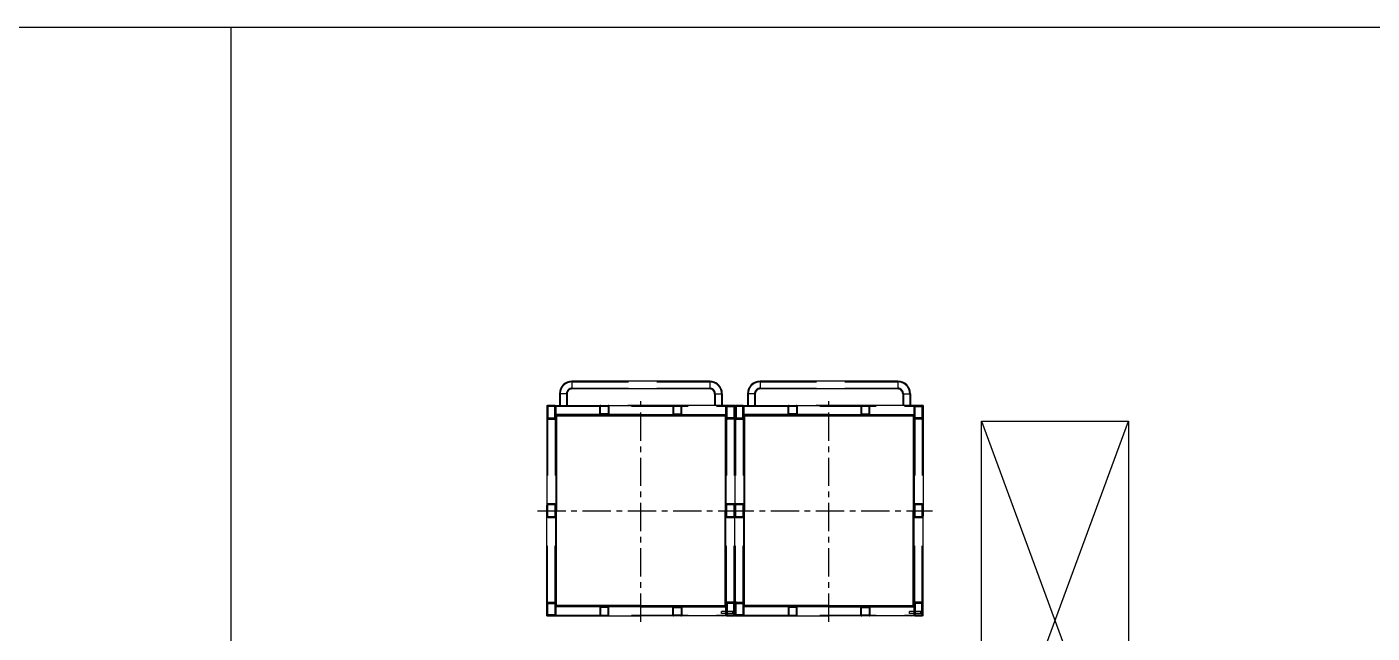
# Model space of a CAD drawing. Header units: millimetres. Extents: x 10462777 to 22643323, y 453826 to 1389191.
# Drawn here: x 11274936 to 11280886, y 586815 to 589493 of the extents above; entities that cross this region are included whole.
import ezdxf

# ---------------------------------------------------------------- set-up
doc = ezdxf.new("R2010")
doc.units = ezdxf.units.MM
doc.header["$LTSCALE"] = 200
doc.header["$MEASUREMENT"] = 0
for name, pattern in [('CENTER', [2, 1.25, -0.25, 0.25, -0.25]), ('HIDDEN', [3.75, 2.5, -1.25]), ('STRICHPUNKT2', [18.5, 10, -4, 0.5, -4])]:
    doc.linetypes.add(name, pattern=pattern)
doc.layers.get('0').update_dxf_attribs({"linetype": 'CONTINUOUS'})
for name, color, linetype in [('1 Center', 1, 'CENTER'), ('3 Hidden', 3, 'HIDDEN'), ('7', 7, 'CONTINUOUS'), ('ELEV', 6, 'CONTINUOUS')]:
    doc.layers.add(name, color=color, linetype=linetype)

# ---------------------------------------------------------------- blocks, each defined once
blk = doc.blocks.new('A$C0CF62632')
at = {"color": 4}
for p, q in [((25.9, 873.6), (25.9, 457.6)), ((25.9, 873.6), (490.9, 873.6)), ((25.9, 833.6), (490.9, 833.6)), ((65.9, 457.6), (65.9, 833.6)), ((65.9, 830.6), (65.9, 833.6)), ((68.9, 457.6), (68.9, 833.6)), ((71.9, 457.6), (71.9, 833.6)), ((955.9, 873.6), (490.9, 873.6)), ((955.9, 833.6), (490.9, 833.6)), ((909.9, 833.6), (909.9, 81.6)), ((912.9, 833.6), (912.9, 81.6)), ((915.9, 457.6), (915.9, 833.6)), ((915.9, 830.6), (915.9, 833.6)), ((955.9, 873.6), (955.9, 457.6)), ((71.9, 830.6), (490.9, 830.6)), ((909.9, 830.6), (490.9, 830.6)), ((1007.8, 817.6), (955.9, 817.6)), ((1007.8, 783.6), (955.9, 783.6)), ((1007.8, 783.6), (1007.8, 817.6)), ((1028.9, 152.1), (1028.9, 763)), ((1062.9, 762.5), (1028.9, 762.5)), ((1062.9, 152.7), (1062.9, 762.5)), ((25.9, 41.6), (25.9, 457.6)), ((65.9, 457.6), (65.9, 81.6)), ((68.9, 457.6), (68.9, 81.6)), ((71.9, 457.6), (71.9, 81.6)), ((915.9, 457.6), (915.9, 81.6)), ((955.9, 41.6), (955.9, 457.6)), ((1007.8, 131.6), (955.9, 131.6)), ((1007.8, 131.6), (1007.8, 97.6)), ((1062.9, 152.7), (1028.9, 152.7)), ((25.9, 81.6), (490.9, 81.6)), ((65.9, 84.6), (65.9, 81.6)), ((71.9, 84.6), (490.9, 84.6)), ((909.9, 84.6), (490.9, 84.6)), ((955.9, 81.6), (490.9, 81.6)), ((915.9, 84.6), (915.9, 81.6)), ((1007.8, 97.6), (955.9, 97.6)), ((25.9, 41.6), (490.9, 41.6)), ((955.9, 41.6), (490.9, 41.6))]:
    blk.add_line(p, q, dxfattribs=at)
at = {"color": 0}
for q in [(955.9, 514.9), (955.9, 400.3)]:
    blk.add_line((955.9, 457.6), q, dxfattribs=at)
at = {"color": 4, "linetype": 'STRICHPUNKT2'}
for p, q in [((23.4, 94.8), (23.4, 94.8)), ((958.4, 94.8), (958.4, 94.8))]:
    blk.add_line(p, q, dxfattribs=at)
at = {"color": 6, "linetype": 'HIDDEN'}
for p, q in [((35.9, 51.6), (35.9, 101.6)), ((35.9, 101.6), (44.9, 101.6)), ((44.9, 51.6), (44.9, 101.6)), ((35.9, 51.6), (44.9, 51.6))]:
    blk.add_line(p, q, dxfattribs=at)
blk.add_line((25.9, 41.6), (85.9, 41.6))
at = {"color": 0}
for points in [[(80.9, 838.6), (30.9, 838.6), (30.9, 868.6), (80.9, 868.6)], [(900.9, 838.6), (950.9, 838.6), (950.9, 868.6), (900.9, 868.6)], [(80.9, 76.6), (30.9, 76.6), (30.9, 46.6), (80.9, 46.6)], [(900.9, 76.6), (950.9, 76.6), (950.9, 46.6), (900.9, 46.6)]]:
    blk.add_lwpolyline(points, close=True, dxfattribs=at)
at = {"color": 4}
for centre, radius, start, end in [((1007.8, 762.5), 55.1, 359.99037, 90.00963), ((1007.8, 762.5), 21.1, 359.93616, 90.06384), ((1007.8, 152.7), 55.1, 269.99037, 0.00963), ((1007.8, 152.7), 21.1, 269.93616, 0.06384)]:
    blk.add_arc(centre, radius, start, end, dxfattribs=at)
at = {"layer": '1 Center', "ltscale": 0.5}
for p, q in [((490.9, 915.2), (490.9, 0)), ((0, 457.6), (981.8, 457.6)), ((0, 457.6), (981.8, 457.6))]:
    blk.add_line(p, q, dxfattribs=at)
at = {"layer": '3 Hidden', "color": 4, "linetype": 'HIDDEN'}
for p, q in [((25.9, 870.4), (73.9, 870.4)), ((25.9, 840), (25.9, 867.2)), ((25.9, 836.8), (73.9, 836.8)), ((29.1, 840), (29.1, 867.2)), ((32.3, 873.6), (79.5, 873.6)), ((32.3, 870.4), (79.5, 870.4)), ((79.5, 836.8), (32.3, 836.8)), ((79.5, 833.6), (32.3, 833.6)), ((82.7, 867.2), (82.7, 840)), ((85.9, 867.2), (85.9, 840)), ((460.9, 840), (460.9, 867.2)), ((460.9, 867.2), (460.9, 840)), ((464.1, 840), (464.1, 867.2)), ((464.1, 867.2), (464.1, 840)), ((467.3, 873.6), (514.5, 873.6)), ((514.5, 873.6), (467.3, 873.6)), ((467.3, 870.4), (514.5, 870.4)), ((514.5, 870.4), (467.3, 870.4)), ((514.5, 836.8), (467.3, 836.8)), ((467.3, 836.8), (514.5, 836.8)), ((514.5, 833.6), (467.3, 833.6)), ((467.3, 833.6), (514.5, 833.6)), ((517.7, 867.2), (517.7, 840)), ((517.7, 840), (517.7, 867.2)), ((520.9, 867.2), (520.9, 840)), ((520.9, 840), (520.9, 867.2)), ((895.9, 867.2), (895.9, 840)), ((899.1, 867.2), (899.1, 840)), ((949.5, 873.6), (902.3, 873.6)), ((949.5, 870.4), (902.3, 870.4)), ((902.3, 836.8), (949.5, 836.8)), ((902.3, 833.6), (949.5, 833.6)), ((955.9, 870.4), (907.8, 870.4)), ((955.9, 836.8), (907.8, 836.8)), ((952.7, 840), (952.7, 867.2)), ((955.9, 840), (955.9, 867.2)), ((25.9, 78.4), (73.9, 78.4)), ((25.9, 75.2), (25.9, 48)), ((29.1, 75.2), (29.1, 48)), ((79.5, 81.6), (32.3, 81.6)), ((79.5, 78.4), (32.3, 78.4)), ((82.7, 48), (82.7, 75.2)), ((85.9, 48), (85.9, 75.2)), ((460.9, 75.2), (460.9, 48)), ((460.9, 48), (460.9, 75.2)), ((464.1, 75.2), (464.1, 48)), ((464.1, 48), (464.1, 75.2)), ((514.5, 81.6), (467.3, 81.6)), ((467.3, 81.6), (514.5, 81.6)), ((514.5, 78.4), (467.3, 78.4)), ((467.3, 78.4), (514.5, 78.4)), ((517.7, 48), (517.7, 75.2)), ((517.7, 75.2), (517.7, 48)), ((520.9, 48), (520.9, 75.2)), ((520.9, 75.2), (520.9, 48)), ((895.9, 48), (895.9, 75.2)), ((899.1, 48), (899.1, 75.2)), ((902.3, 81.6), (949.5, 81.6)), ((902.3, 78.4), (949.5, 78.4)), ((955.9, 78.4), (907.8, 78.4)), ((952.7, 75.2), (952.7, 48)), ((955.9, 75.2), (955.9, 48)), ((25.9, 44.8), (73.9, 44.8)), ((32.3, 44.8), (79.5, 44.8)), ((32.3, 41.6), (79.5, 41.6)), ((467.3, 44.8), (514.5, 44.8)), ((514.5, 44.8), (467.3, 44.8)), ((467.3, 41.6), (514.5, 41.6)), ((514.5, 41.6), (467.3, 41.6)), ((949.5, 44.8), (902.3, 44.8)), ((949.5, 41.6), (902.3, 41.6)), ((955.9, 44.8), (907.8, 44.8))]:
    blk.add_line(p, q, dxfattribs=at)
at = {"layer": '3 Hidden', "color": 0, "linetype": 'HIDDEN'}
for p, q in [((30.9, 840), (30.9, 868.6)), ((950.9, 840), (950.9, 868.6)), ((30.9, 75.2), (30.9, 46.6)), ((950.9, 75.2), (950.9, 46.6))]:
    blk.add_line(p, q, dxfattribs=at)
at = {"layer": '3 Hidden', "color": 4}
for p, q in [((28.9, 634.7), (28.9, 602.7)), ((61.9, 638.6), (29.9, 638.6)), ((61.9, 635.7), (29.9, 635.7)), ((29.9, 601.7), (61.9, 601.7)), ((29.9, 598.6), (61.9, 598.6)), ((62.9, 602.7), (62.9, 634.7)), ((918.9, 602.7), (918.9, 634.7)), ((919.9, 638.6), (951.9, 638.6)), ((919.9, 635.7), (951.9, 635.7)), ((951.9, 601.7), (919.9, 601.7)), ((951.9, 598.6), (919.9, 598.6)), ((952.9, 634.7), (952.9, 602.7)), ((28.9, 280.5), (28.9, 312.5)), ((29.9, 316.6), (61.9, 316.6)), ((29.9, 313.5), (61.9, 313.5)), ((62.9, 312.5), (62.9, 280.5)), ((918.9, 312.5), (918.9, 280.5)), ((951.9, 316.6), (919.9, 316.6)), ((951.9, 313.5), (919.9, 313.5)), ((952.9, 280.5), (952.9, 312.5)), ((61.9, 279.5), (29.9, 279.5)), ((61.9, 276.6), (29.9, 276.6)), ((919.9, 279.5), (951.9, 279.5)), ((919.9, 276.6), (951.9, 276.6))]:
    blk.add_line(p, q, dxfattribs=at)
at = {"layer": '3 Hidden', "color": 4, "linetype": 'HIDDEN'}
for centre, radius, start, end in [((32.3, 867.2), 6.4, 90, 180), ((32.3, 840), 6.4, 180, 270), ((32.3, 867.2), 3.2, 90, 180), ((32.3, 840), 3.2, 180, 270), ((79.5, 867.2), 6.4, 0, 90), ((79.5, 867.2), 3.2, 0, 90), ((79.5, 840), 6.4, 270, 360), ((79.5, 840), 3.2, 270, 360), ((467.3, 867.2), 6.4, 90, 180), ((467.3, 867.2), 6.4, 90, 180), ((467.3, 840), 6.4, 180, 270), ((467.3, 840), 6.4, 180, 270), ((467.3, 867.2), 3.2, 90, 180), ((467.3, 867.2), 3.2, 90, 180), ((467.3, 840), 3.2, 180, 270), ((467.3, 840), 3.2, 180, 270), ((514.5, 867.2), 6.4, 0, 90), ((514.5, 867.2), 6.4, 0, 90), ((514.5, 867.2), 3.2, 0, 90), ((514.5, 867.2), 3.2, 0, 90), ((514.5, 840), 6.4, 270, 360), ((514.5, 840), 3.2, 270, 360), ((514.5, 840), 6.4, 270, 360), ((514.5, 840), 3.2, 270, 360), ((902.3, 867.2), 6.4, 90, 180), ((902.3, 840), 6.4, 180, 270), ((902.3, 867.2), 3.2, 90, 180), ((902.3, 840), 3.2, 180, 270), ((949.5, 867.2), 6.4, 0, 90), ((949.5, 867.2), 3.2, 0, 90), ((949.5, 840), 6.4, 270, 360), ((949.5, 840), 3.2, 270, 360), ((32.3, 75.2), 6.4, 90, 180), ((32.3, 75.2), 3.2, 90, 180), ((79.5, 75.2), 6.4, 0, 90), ((79.5, 75.2), 3.2, 0, 90), ((467.3, 75.2), 6.4, 90, 180), ((467.3, 75.2), 6.4, 90, 180), ((467.3, 75.2), 3.2, 90, 180), ((467.3, 75.2), 3.2, 90, 180), ((514.5, 75.2), 6.4, 0, 90), ((514.5, 75.2), 6.4, 0, 90), ((514.5, 75.2), 3.2, 0, 90), ((514.5, 75.2), 3.2, 0, 90), ((902.3, 75.2), 6.4, 90, 180), ((902.3, 75.2), 3.2, 90, 180), ((949.5, 75.2), 6.4, 0, 90), ((949.5, 75.2), 3.2, 0, 90), ((32.3, 48), 6.4, 180, 270), ((32.3, 48), 3.2, 180, 270), ((79.5, 48), 6.4, 270, 360), ((79.5, 48), 3.2, 270, 360), ((467.3, 48), 6.4, 180, 270), ((467.3, 48), 6.4, 180, 270), ((467.3, 48), 3.2, 180, 270), ((467.3, 48), 3.2, 180, 270), ((514.5, 48), 6.4, 270, 360), ((514.5, 48), 3.2, 270, 360), ((514.5, 48), 6.4, 270, 360), ((514.5, 48), 3.2, 270, 360), ((902.3, 48), 6.4, 180, 270), ((902.3, 48), 3.2, 180, 270), ((949.5, 48), 6.4, 270, 360), ((949.5, 48), 3.2, 270, 360)]:
    blk.add_arc(centre, radius, start, end, dxfattribs=at)
at = {"layer": '3 Hidden', "color": 4}
for centre, radius, start, end in [((29.9, 634.6), 4, 90, 180), ((29.9, 602.6), 4, 180, 270), ((29.9, 634.7), 1, 90, 180), ((29.9, 602.7), 1, 180, 270), ((61.9, 634.6), 4, 0, 90), ((61.9, 634.7), 1, 0, 90), ((61.9, 602.7), 1, 270, 0), ((61.9, 602.6), 4, 270, 0), ((919.9, 634.6), 4, 90, 180), ((919.9, 602.6), 4, 180, 270), ((919.9, 634.7), 1, 90, 180), ((919.9, 602.7), 1, 180, 270), ((951.9, 634.6), 4, 0, 90), ((951.9, 634.7), 1, 0, 90), ((951.9, 602.7), 1, 270, 0), ((951.9, 602.6), 4, 270, 0), ((29.9, 312.6), 4, 90, 180), ((29.9, 312.5), 1, 90, 180), ((61.9, 312.6), 4, 360, 90), ((61.9, 312.5), 1, 0, 90), ((919.9, 312.6), 4, 90, 180), ((919.9, 312.5), 1, 90, 180), ((951.9, 312.6), 4, 0, 90), ((951.9, 312.5), 1, 360, 90), ((29.9, 280.6), 4, 180, 270), ((29.9, 280.5), 1, 180, 270), ((61.9, 280.6), 4, 270, 360), ((61.9, 280.5), 1, 270, 0), ((919.9, 280.6), 4, 180, 270), ((919.9, 280.5), 1, 180, 270), ((951.9, 280.6), 4, 270, 0), ((951.9, 280.5), 1, 270, 0)]:
    blk.add_arc(centre, radius, start, end, dxfattribs=at)
at = {"layer": '7', "color": 7, "linetype": 'HIDDEN', "ltscale": 0.5}
for p, q in [((29.1, 873.6), (29.1, 41.6)), ((952.7, 873.6), (952.7, 41.6)), ((1007.8, 814.6), (955.9, 814.6)), ((1007.8, 786.6), (955.9, 786.6)), ((1032.1, 762.5), (1032.1, 152.7)), ((1059.7, 762.5), (1059.7, 152.7))]:
    blk.add_line(p, q, dxfattribs=at)
at = {"layer": '7', "color": 0, "linetype": 'HIDDEN', "ltscale": 0.5}
for p, q in [((85, 836.8), (490.9, 836.8)), ((85.9, 870.4), (490.9, 870.4)), ((895.9, 870.4), (490.9, 870.4)), ((896.7, 836.8), (490.9, 836.8)), ((85, 78.4), (490.9, 78.4)), ((896.7, 78.4), (490.9, 78.4)), ((85.9, 44.8), (490.9, 44.8)), ((895.9, 44.8), (490.9, 44.8))]:
    blk.add_line(p, q, dxfattribs=at)
at = {"layer": '7', "color": 7, "linetype": 'HIDDEN'}
for p, q in [((1007.8, 128.6), (955.9, 128.6)), ((1007.8, 100.6), (955.9, 100.6))]:
    blk.add_line(p, q, dxfattribs=at)
at = {"layer": '7', "color": 7, "linetype": 'HIDDEN', "ltscale": 0.5}
for centre, radius, start, end in [((1007.8, 762.5), 52.1, 359.99037, 90.00963), ((1007.8, 762.5), 24.1, 359.93616, 90.06384), ((1007.8, 152.7), 52.1, 269.99037, 0.00963), ((1007.8, 152.7), 24.1, 269.93616, 0.06384)]:
    blk.add_arc(centre, radius, start, end, dxfattribs=at)

msp = doc.modelspace()

# ---------------------------------------------------------------- linework, layer by layer
at = {"ltscale": 10}
for p, q in [((11264358.29732, 589493.03197), (11313281.32522, 589488.57412)), ((11275838.12163, 589491.99504), (11275838.12163, 575232.96211)), ((11279158.48948, 585991.02918, 0), (11279808.48948, 587751.17558)), ((11279158.48948, 587751.17558), (11279808.48948, 585991.02918, 0))]:
    msp.add_line(p, q, dxfattribs=at)
at = {"layer": 'ELEV'}
for p, q in [((11279158.48948, 587751.17558), (11279808.48948, 587751.17558)), ((11279158.48948, 585991.02918, 0), (11279158.48948, 587751.17558, 0)), ((11279808.48948, 587751.17558), (11279808.48948, 585991.02918))]:
    msp.add_line(p, q, dxfattribs=at)

# ---------------------------------------------------------------- block references
at = {"ltscale": 10, "rotation": 89.99999999999991}
for p in [(11278109.40638, 586864.56851, 0), (11278941.40661, 586864.56851, 0)]:
    msp.add_blockref('A$C0CF62632', p, dxfattribs=at)

doc.saveas('drawing.dxf')
